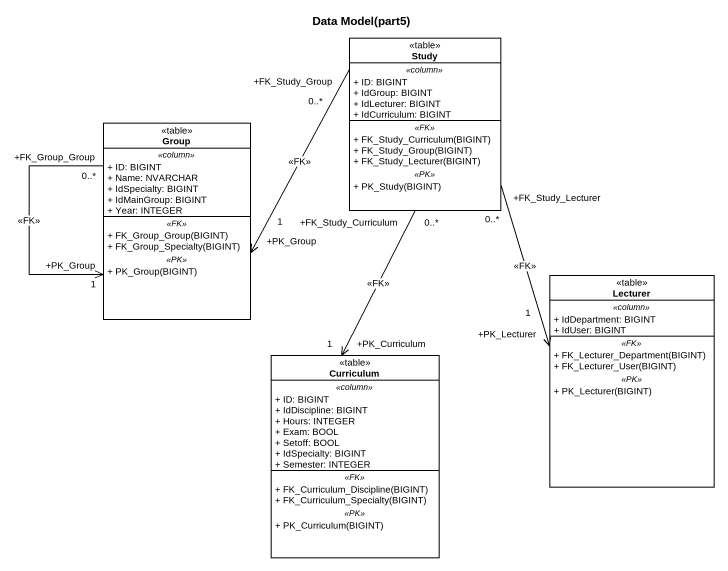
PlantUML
@startuml
title Data Model(part5)
hide circle
hide empty members
skinparam classAttributeIconSize 0
class Study <<table>> {
  .. <<column>> ..
  + ID: BIGINT
  + IdGroup: BIGINT
  + IdLecturer: BIGINT
  + IdCurriculum: BIGINT
  .. <<FK>> ..
  + FK_Study_Curriculum(BIGINT)
  + FK_Study_Group(BIGINT)
  + FK_Study_Lecturer(BIGINT)
  .. <<PK>> ..
  + PK_Study(BIGINT)
}
class "Group" as Group_ <<table>> {
  .. <<column>> ..
  + ID: BIGINT
  + Name: NVARCHAR
  + IdSpecialty: BIGINT
  + IdMainGroup: BIGINT
  + Year: INTEGER
  .. <<FK>> ..
  + FK_Group_Group(BIGINT)
  + FK_Group_Specialty(BIGINT)
  .. <<PK>> ..
  + PK_Group(BIGINT)
}
class Lecturer <<table>> {
  .. <<column>> ..
  + IdDepartment: BIGINT
  + IdUser: BIGINT
  .. <<FK>> ..
  + FK_Lecturer_Department(BIGINT)
  + FK_Lecturer_User(BIGINT)
  .. <<PK>> ..
  + PK_Lecturer(BIGINT)
}
class Curriculum <<table>> {
  .. <<column>> ..
  + ID: BIGINT
  + IdDiscipline: BIGINT
  + Hours: INTEGER
  + Exam: BOOL
  + Setoff: BOOL
  + IdSpecialty: BIGINT
  + Semester: INTEGER
  .. <<FK>> ..
  + FK_Curriculum_Discipline(BIGINT)
  + FK_Curriculum_Specialty(BIGINT)
  .. <<PK>> ..
  + PK_Curriculum(BIGINT)
}
Study "+FK_Study_Group\n0..*" -left-> "+PK_Group\n1" Group_ : <<FK>>
Study "+FK_Study_Lecturer\n0..*" --> "+PK_Lecturer\n1" Lecturer : <<FK>>
Study "+FK_Study_Curriculum\n0..*" --> "+PK_Curriculum\n1" Curriculum : <<FK>>
Group_ "+FK_Group_Group\n0..*" --> "+PK_Group\n1" Group_ : <<FK>>
@enduml
